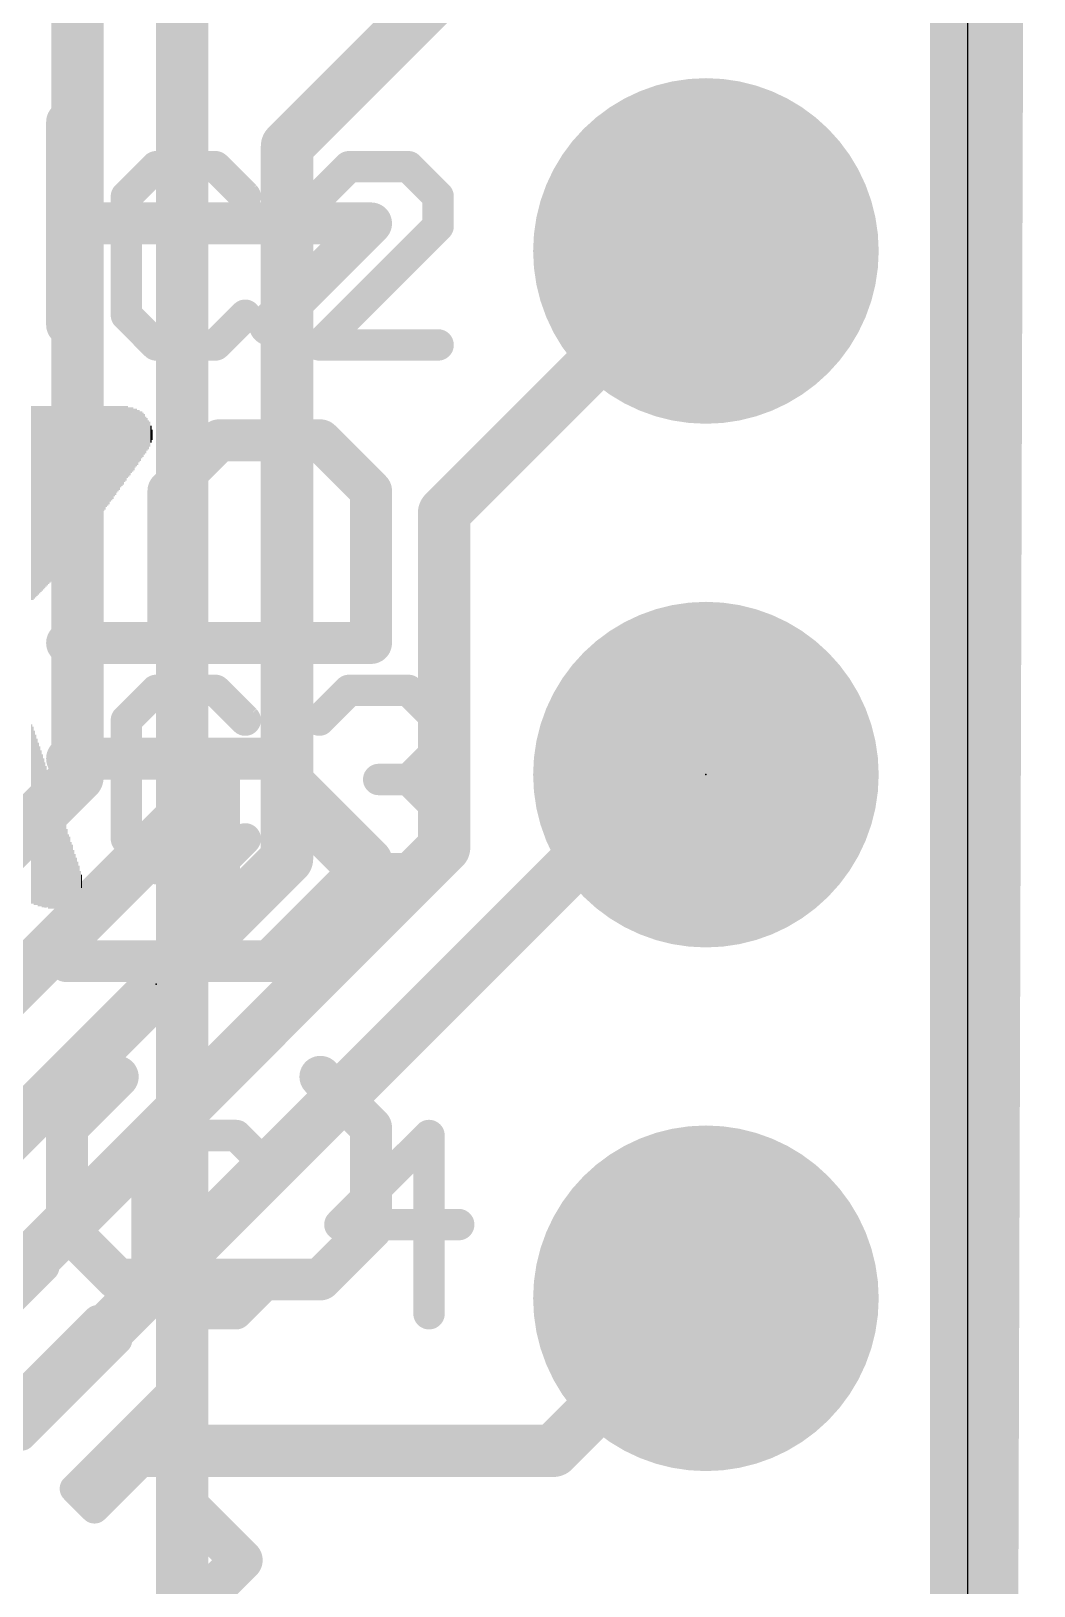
# Model space of a CAD drawing. Extents: x -0.3 to 18.1, y -0.3 to 42.1.
# Drawn here: x 13.24 to 18.1, y 17.02 to 24.56 of the extents above; entities that cross this region are included whole.
import ezdxf

# ---------------------------------------------------------------- set-up
doc = ezdxf.new("R2010")
doc.units = 0
for name, color, linetype in [('1', 12, 'CONTINUOUS'), ('16', 132, 'CONTINUOUS'), ('17', 110, 'CONTINUOUS'), ('20', 53, 'CONTINUOUS'), ('21', 40, 'CONTINUOUS'), ('22', 6, 'CONTINUOUS'), ('23', 40, 'CONTINUOUS')]:
    doc.layers.add(name, color=color, linetype=linetype)

# ---------------------------------------------------------------- blocks, each defined once
blk = doc.blocks.new('ROUNDP')
at = {"const_width": 0.5}
blk.add_lwpolyline([(0, -0.25, 1), (0, 0.25, 1), (0, -0.25)], format="xyb", dxfattribs=at)
blk = doc.blocks.new('RECT')
blk.add_solid([(-0.5, -0.5), (0.5, -0.5), (-0.5, 0.5), (0.5, 0.5)])
blk = doc.blocks.new('RECT128000X44800R50')
at = {"const_width": 0.07}
blk.add_lwpolyline([(0.365, -0.07), (0.365, 0.07, 0.4142), (0.33, 0.105), (-0.33, 0.105, 0.4142), (-0.365, 0.07), (-0.365, -0.07, 0.4142), (-0.33, -0.105), (0.33, -0.105, 0.4142)], format="xyb", close=True, dxfattribs=at)
blk.add_solid([(-0.3475, -0.0875), (0.3475, -0.0875), (-0.3475, 0.0875), (0.3475, 0.0875)])

msp = doc.modelspace()

# ---------------------------------------------------------------- linework, layer by layer
at = {"layer": '1'}
for points, const_width in [([(17.722, 41.969), (17.722, -0.127)], 0.25), ([(13.462, 20.9448), (13.462, 26.543)], 0.254), ([(13.97, 20.7457), (13.97, 26.035)], 0.254), ([(14.478, 24.003), (16.51, 26.035)], 0.254), ([(14.478, 20.5466), (14.478, 24.003)], 0.254), ([(15.24, 22.225), (16.51, 23.495)], 0.254), ([(15.24, 20.6014), (15.24, 22.225)], 0.254), ([(11.9603, 19.4431), (13.462, 20.9448)], 0.254), ([(13.3745, 18.0289), (16.3007, 20.955)], 0.254), ([(16.3007, 20.955), (16.51, 20.955)], 0.254), ([(12.3139, 19.0895), (13.97, 20.7457)], 0.254), ([(12.6674, 18.736), (14.478, 20.5466)], 0.254), ([(13.021, 18.3824), (15.24, 20.6014)], 0.254), ([(15.7703, 17.6753), (16.51, 18.415)], 0.254), ([(13.7281, 17.6753), (15.7703, 17.6753)], 0.254)]:
    msp.add_lwpolyline(points, dxfattribs=dict(at, const_width=const_width))
at = {"layer": '1', "const_width": 0.127}
for points in [[(14.5415, 24.003, 1), (14.4145, 24.003)], [(14.4331, 24.0479, 1), (14.5229, 23.9581)], [(16.5549, 23.4501, 1), (16.4651, 23.5399)], [(15.3035, 22.225, 1), (15.1765, 22.225)], [(15.1951, 22.2699, 1), (15.2849, 22.1801)], [(13.5069, 20.8999, 1), (13.4171, 20.9897)], [(16.3007, 21.0185, 1), (16.3007, 20.8915)], [(16.3456, 20.9101, 1), (16.2558, 20.9999)], [(16.51, 20.8915, 1), (16.51, 21.0185)], [(13.3985, 20.9448, 1), (13.5255, 20.9448)], [(14.0149, 20.7008, 1), (13.9251, 20.7906)], [(13.9065, 20.7457, 1), (14.0335, 20.7457)], [(14.5229, 20.5017, 1), (14.4331, 20.5915)], [(15.1765, 20.6014, 1), (15.3035, 20.6014)], [(15.2849, 20.5565, 1), (15.1951, 20.6463)], [(14.4145, 20.5466, 1), (14.5415, 20.5466)], [(16.5549, 18.3701, 1), (16.4651, 18.4599)], [(13.3296, 18.0738, 1), (13.4194, 17.984)], [(13.7281, 17.7388, 1), (13.7281, 17.6118)], [(15.7703, 17.6118, 1), (15.7703, 17.7388)], [(15.7254, 17.7202, 1), (15.8152, 17.6304)]]:
    msp.add_lwpolyline(points, format="xyb", dxfattribs=at)
at = {"layer": '16'}
for points, const_width in [([(17.976, 41.969), (17.849, -0.127)], 0.25), ([(13.97, 7.493), (13.97, 28.575)], 0.254)]:
    msp.add_lwpolyline(points, dxfattribs=dict(at, const_width=const_width))
at = {"layer": '20'}
msp.add_line((17.78, 2.54), (17.78, 39.37), dxfattribs=at)
at = {"layer": '21'}
for points, const_width in [([(13.8432, 23.9035), (13.6992, 23.7595)], 0.1524), ([(14.1313, 23.9035), (13.8432, 23.9035)], 0.1524), ([(14.2754, 23.7595), (14.1313, 23.9035)], 0.1524), ([(14.7787, 23.9035), (14.6347, 23.7595)], 0.1524), ([(15.0669, 23.9035), (14.7787, 23.9035)], 0.1524), ([(15.2109, 23.7595), (15.0669, 23.9035)], 0.1524), ([(13.6992, 23.7595), (13.6992, 23.1833)], 0.1524), ([(15.2109, 23.6154), (15.2109, 23.7595)], 0.1524), ([(14.6347, 23.0392), (15.2109, 23.6154)], 0.1524), ([(13.6992, 23.1833), (13.8432, 23.0392)], 0.1524), ([(14.1313, 23.0392), (14.2754, 23.1833)], 0.1524), ([(13.8432, 23.0392), (14.1313, 23.0392)], 0.1524), ([(15.2109, 23.0392), (14.6347, 23.0392)], 0.1524), ([(13.8432, 21.3635), (13.6992, 21.2195)], 0.1524), ([(14.1313, 21.3635), (13.8432, 21.3635)], 0.1524), ([(14.2754, 21.2195), (14.1313, 21.3635)], 0.1524), ([(14.6347, 21.2195), (14.7787, 21.3635)], 0.1524), ([(14.7787, 21.3635), (15.0669, 21.3635)], 0.1524), ([(15.0669, 21.3635), (15.2109, 21.2195)], 0.1524), ([(13.6992, 21.2195), (13.6992, 20.6433)], 0.1524), ([(15.2109, 21.2195), (15.2109, 21.0754)], 0.1524), ([(15.2109, 21.0754), (15.0669, 20.9314)], 0.1524), ([(15.0669, 20.9314), (14.9228, 20.9314)], 0.1524), ([(15.0669, 20.9314), (15.2109, 20.7873)], 0.1524), ([(15.2109, 20.7873), (15.2109, 20.6433)], 0.1524), ([(13.6992, 20.6433), (13.8432, 20.4992)], 0.1524), ([(14.1313, 20.4992), (14.2754, 20.6433)], 0.1524), ([(14.7787, 20.4992), (14.6347, 20.6433)], 0.1524), ([(15.2109, 20.6433), (15.0669, 20.4992)], 0.1524), ([(13.8432, 20.4992), (14.1313, 20.4992)], 0.1524), ([(15.0669, 20.4992), (14.7787, 20.4992)], 0.1524), ([(13.9432, 19.2045), (13.7992, 19.0605)], 0.1524), ([(14.2313, 19.2045), (13.9432, 19.2045)], 0.1524), ([(14.3754, 19.0605), (14.2313, 19.2045)], 0.1524), ([(15.1669, 19.2045), (14.7347, 18.7724)], 0.1524), ([(15.1669, 18.3402), (15.1669, 19.2045)], 0.1524), ([(13.7992, 19.0605), (13.7992, 18.4843)], 0.1524), ([(14.7347, 18.7724), (15.3109, 18.7724)], 0.1524), ([(13.7992, 18.4843), (13.9432, 18.3402)], 0.1524), ([(14.2313, 18.3402), (14.3754, 18.4843)], 0.1524), ([(13.9432, 18.3402), (14.2313, 18.3402)], 0.1524), ([(14.2584, 17.145), (14.0109, 17.3925)], 0.2032), ([(14.0109, 16.8975), (14.2584, 17.145)], 0.2032)]:
    msp.add_lwpolyline(points, dxfattribs=dict(at, const_width=const_width))
for points, const_width in [([(13.8432, 23.9416, 1), (13.8432, 23.8654)], 0.0762), ([(13.8702, 23.8766, 1), (13.8163, 23.9305)], 0.0762), ([(14.1583, 23.9305, 1), (14.1044, 23.8766)], 0.0762), ([(14.1313, 23.8654, 1), (14.1313, 23.9416)], 0.0762), ([(14.7787, 23.9416, 1), (14.7787, 23.8654)], 0.0762), ([(14.8057, 23.8766, 1), (14.7518, 23.9305)], 0.0762), ([(15.0938, 23.9305, 1), (15.0399, 23.8766)], 0.0762), ([(15.0669, 23.8654, 1), (15.0669, 23.9416)], 0.0762), ([(13.7373, 23.7595, 1), (13.6611, 23.7595)], 0.0762), ([(15.249, 23.7595, 1), (15.1728, 23.7595)], 0.0762), ([(13.6722, 23.7864, 1), (13.7261, 23.7325)], 0.0762), ([(14.2484, 23.7325, 1), (14.3023, 23.7864)], 0.0762), ([(14.6077, 23.7864, 1), (14.6616, 23.7325)], 0.0762), ([(15.184, 23.7325, 1), (15.2378, 23.7864)], 0.0762), ([(15.2378, 23.5885, 1), (15.184, 23.6424)], 0.0762), ([(15.1728, 23.6154, 1), (15.249, 23.6154)], 0.0762), ([(13.7261, 23.2102, 1), (13.6722, 23.1563)], 0.0762), ([(14.3023, 23.1563, 1), (14.2484, 23.2102)], 0.0762), ([(13.6611, 23.1833, 1), (13.7373, 23.1833)], 0.0762), ([(13.8432, 23.0773, 1), (13.8432, 23.0011)], 0.0762), ([(13.8163, 23.0123, 1), (13.8702, 23.0661)], 0.0762), ([(14.1044, 23.0661, 1), (14.1583, 23.0123)], 0.0762), ([(14.1313, 23.0011, 1), (14.1313, 23.0773)], 0.0762), ([(14.6347, 23.0773, 1), (14.6347, 23.0011)], 0.0762), ([(14.6077, 23.0661, 1), (14.6616, 23.0123)], 0.0762), ([(15.2109, 23.0011, 1), (15.2109, 23.0773)], 0.0762), ([(13.8432, 21.4016, 1), (13.8432, 21.3254)], 0.0762), ([(13.8702, 21.3366, 1), (13.8163, 21.3905)], 0.0762), ([(14.1583, 21.3905, 1), (14.1044, 21.3366)], 0.0762), ([(14.1313, 21.3254, 1), (14.1313, 21.4016)], 0.0762), ([(14.7787, 21.4016, 1), (14.7787, 21.3254)], 0.0762), ([(14.8057, 21.3366, 1), (14.7518, 21.3905)], 0.0762), ([(15.0938, 21.3905, 1), (15.0399, 21.3366)], 0.0762), ([(15.0669, 21.3254, 1), (15.0669, 21.4016)], 0.0762), ([(13.6722, 21.2464, 1), (13.7261, 21.1925)], 0.0762), ([(13.7373, 21.2195, 1), (13.6611, 21.2195)], 0.0762), ([(14.2484, 21.1925, 1), (14.3023, 21.2464)], 0.0762), ([(14.6077, 21.2464, 1), (14.6616, 21.1925)], 0.0762), ([(15.249, 21.2195, 1), (15.1728, 21.2195)], 0.0762), ([(15.184, 21.1925, 1), (15.2378, 21.2464)], 0.0762), ([(15.2378, 21.0485, 1), (15.184, 21.1024)], 0.0762), ([(15.1728, 21.0754, 1), (15.249, 21.0754)], 0.0762), ([(14.9228, 20.9695, 1), (14.9228, 20.8933)], 0.0762), ([(15.0938, 20.9583, 1), (15.0399, 20.9044)], 0.0762), ([(15.0399, 20.9583, 1), (15.0938, 20.9044)], 0.0762), ([(15.0669, 20.8933, 1), (15.0669, 20.9695)], 0.0762), ([(15.249, 20.7873, 1), (15.1728, 20.7873)], 0.0762), ([(15.184, 20.7604, 1), (15.2378, 20.8143)], 0.0762), ([(13.7261, 20.6702, 1), (13.6722, 20.6163)], 0.0762), ([(13.6611, 20.6433, 1), (13.7373, 20.6433)], 0.0762), ([(14.3023, 20.6163, 1), (14.2484, 20.6702)], 0.0762), ([(14.6616, 20.6702, 1), (14.6077, 20.6163)], 0.0762), ([(15.1728, 20.6433, 1), (15.249, 20.6433)], 0.0762), ([(15.2378, 20.6163, 1), (15.184, 20.6702)], 0.0762), ([(13.8432, 20.5373, 1), (13.8432, 20.4611)], 0.0762), ([(13.8163, 20.4723, 1), (13.8702, 20.5261)], 0.0762), ([(14.1044, 20.5261, 1), (14.1583, 20.4723)], 0.0762), ([(14.1313, 20.4611, 1), (14.1313, 20.5373)], 0.0762), ([(14.7787, 20.5373, 1), (14.7787, 20.4611)], 0.0762), ([(14.7518, 20.4723, 1), (14.8057, 20.5261)], 0.0762), ([(15.0399, 20.5261, 1), (15.0938, 20.4723)], 0.0762), ([(15.0669, 20.4611, 1), (15.0669, 20.5373)], 0.0762), ([(13.9432, 19.2426, 1), (13.9432, 19.1664)], 0.0762), ([(13.9702, 19.1776, 1), (13.9163, 19.2315)], 0.0762), ([(14.2583, 19.2315, 1), (14.2044, 19.1776)], 0.0762), ([(14.2313, 19.1664, 1), (14.2313, 19.2426)], 0.0762), ([(15.205, 19.2045, 1), (15.1288, 19.2045)], 0.0762), ([(15.1938, 19.1776, 1), (15.1399, 19.2315)], 0.0762), ([(13.7722, 19.0874, 1), (13.8261, 19.0335)], 0.0762), ([(13.8373, 19.0605, 1), (13.7611, 19.0605)], 0.0762), ([(14.3484, 19.0335, 1), (14.4023, 19.0874)], 0.0762), ([(14.7077, 18.7993, 1), (14.7616, 18.7454)], 0.0762), ([(14.7347, 18.8105, 1), (14.7347, 18.7343)], 0.0762), ([(15.3109, 18.7343, 1), (15.3109, 18.8105)], 0.0762), ([(13.8261, 18.5112, 1), (13.7722, 18.4573)], 0.0762), ([(14.4023, 18.4573, 1), (14.3484, 18.5112)], 0.0762), ([(13.7611, 18.4843, 1), (13.8373, 18.4843)], 0.0762), ([(13.9432, 18.3783, 1), (13.9432, 18.3021)], 0.0762), ([(13.9163, 18.3133, 1), (13.9702, 18.3671)], 0.0762), ([(14.2044, 18.3671, 1), (14.2583, 18.3133)], 0.0762), ([(14.2313, 18.3021, 1), (14.2313, 18.3783)], 0.0762), ([(15.1288, 18.3402, 1), (15.205, 18.3402)], 0.0762), ([(14.0469, 17.4284, 1), (13.975, 17.3566)], 0.1016), ([(14.2943, 17.1091, 1), (14.2225, 17.1809)], 0.1016), ([(14.2225, 17.1091, 1), (14.2943, 17.1809)], 0.1016)]:
    msp.add_lwpolyline(points, format="xyb", dxfattribs=dict(at, const_width=const_width))
at = {"layer": '22', "const_width": 0.2032}
for points in [[(13.4112, 23.1372), (13.4112, 24.1201)], [(14.8857, 23.6287), (13.4112, 23.6287)], [(14.3942, 23.1372), (14.8857, 23.6287)], [(14.1484, 22.5765), (13.9027, 22.3308)], [(14.6399, 22.5765), (14.1484, 22.5765)], [(14.8857, 22.3308), (14.6399, 22.5765)], [(13.9027, 22.3308), (13.9027, 21.5936)], [(14.8857, 21.5936), (14.8857, 22.3308)], [(13.4112, 21.5936), (14.8857, 21.5936)], [(14.3942, 21.0329), (13.4112, 21.0329)], [(14.1484, 20.05), (14.1484, 21.0329)], [(14.8857, 20.5414), (14.3942, 21.0329)], [(14.3942, 20.05), (14.8857, 20.5414)], [(13.4112, 20.05), (14.3942, 20.05)], [(13.4112, 19.2436), (13.6569, 19.4893)], [(14.6399, 19.4893), (14.8857, 19.2436)], [(13.4112, 18.7521), (13.4112, 19.2436)], [(14.8857, 19.2436), (14.8857, 18.7521)], [(13.6569, 18.5064), (13.4112, 18.7521)], [(14.8857, 18.7521), (14.6399, 18.5064)], [(14.6399, 18.5064), (13.6569, 18.5064)]]:
    msp.add_lwpolyline(points, dxfattribs=at)
at = {"layer": '22', "const_width": 0.1016}
for points in [[(13.462, 24.1201, 1), (13.3604, 24.1201)], [(13.4112, 23.6795, 1), (13.4112, 23.5779)], [(14.9216, 23.5927, 1), (14.8497, 23.6646)], [(14.8857, 23.5779, 1), (14.8857, 23.6795)], [(13.3604, 23.1372, 1), (13.462, 23.1372)], [(14.3583, 23.1731, 1), (14.4301, 23.1012)], [(14.1484, 22.6273, 1), (14.1484, 22.5257)], [(14.1843, 22.5406, 1), (14.1125, 22.6125)], [(14.6758, 22.6125, 1), (14.604, 22.5406)], [(14.6399, 22.5257, 1), (14.6399, 22.6273)], [(13.9535, 22.3308, 1), (13.8519, 22.3308)], [(13.8668, 22.3667, 1), (13.9386, 22.2949)], [(14.9365, 22.3308, 1), (14.8349, 22.3308)], [(14.8497, 22.2949, 1), (14.9216, 22.3667)], [(13.4112, 21.6444, 1), (13.4112, 21.5428)], [(13.8519, 21.5936, 1), (13.9535, 21.5936)], [(14.8349, 21.5936, 1), (14.9365, 21.5936)], [(14.8857, 21.5428, 1), (14.8857, 21.6444)], [(13.4112, 21.0837, 1), (13.4112, 20.9821)], [(14.1992, 21.0329, 1), (14.0976, 21.0329)], [(14.4301, 21.0688, 1), (14.3583, 20.997)], [(14.3942, 20.9821, 1), (14.3942, 21.0837)], [(14.9216, 20.5055, 1), (14.8497, 20.5774)], [(14.8497, 20.5055, 1), (14.9216, 20.5774)], [(13.4112, 20.1008, 1), (13.4112, 19.9992)], [(14.3583, 20.0859, 1), (14.4301, 20.014)], [(14.3942, 19.9992, 1), (14.3942, 20.1008)], [(14.0976, 20.05, 1), (14.1992, 20.05)], [(13.6929, 19.4534, 1), (13.621, 19.5252)], [(14.6758, 19.5252, 1), (14.604, 19.4534)], [(13.462, 19.2436, 1), (13.3604, 19.2436)], [(13.3753, 19.2795, 1), (13.4471, 19.2077)], [(14.9365, 19.2436, 1), (14.8349, 19.2436)], [(14.8497, 19.2077, 1), (14.9216, 19.2795)], [(14.9216, 18.7162, 1), (14.8497, 18.788)], [(13.4471, 18.788, 1), (13.3753, 18.7162)], [(13.3604, 18.7521, 1), (13.462, 18.7521)], [(14.8349, 18.7521, 1), (14.9365, 18.7521)], [(13.6569, 18.5572, 1), (13.6569, 18.4556)], [(13.621, 18.4704, 1), (13.6929, 18.5423)], [(14.604, 18.5423, 1), (14.6758, 18.4704)], [(14.6399, 18.4556, 1), (14.6399, 18.5572)]]:
    msp.add_lwpolyline(points, format="xyb", dxfattribs=at)
at = {"layer": '23'}
for p in [(16.51, 20.955), (13.843, 19.939)]:
    msp.add_point(p, dxfattribs=at)

# ---------------------------------------------------------------- block references
at = {"layer": '1', "rotation": 225}
for p in [(13.021, 18.3824), (13.3745, 18.0289), (13.7281, 17.6753)]:
    msp.add_blockref('RECT128000X44800R50', p, dxfattribs=at)
at = {"layer": '17', "xscale": 1.6764, "yscale": 1.6764}
for p in [(16.51, 23.495), (16.51, 23.495), (16.51, 20.955), (16.51, 20.955), (16.51, 18.415), (16.51, 18.415)]:
    msp.add_blockref('ROUNDP', p, dxfattribs=at)
at = {"layer": '21', "rotation": 90}
for p, xscale, yscale in [((13.2398, 22.2726), 0.9398, 0.0063), ((13.2461, 22.2726), 0.9398, 0.0064), ((13.2525, 22.2758), 0.9334, 0.0063), ((13.2588, 22.279), 0.9271, 0.0064), ((13.2652, 22.2822), 0.9207, 0.0063), ((13.2715, 22.2853), 0.9144, 0.0064), ((13.2779, 22.2885), 0.908, 0.0063), ((13.2842, 22.2917), 0.9017, 0.0064), ((13.2906, 22.2949), 0.8953, 0.0063), ((13.2969, 22.298), 0.889, 0.0064), ((13.3033, 22.3012), 0.8826, 0.0063), ((13.3096, 22.3043), 0.8763, 0.0064), ((13.316, 22.3076), 0.8699, 0.0063), ((13.3223, 22.3107), 0.8636, 0.0064), ((13.3287, 22.3139), 0.8572, 0.0063), ((13.335, 22.3171), 0.8509, 0.0064), ((13.3414, 22.3203), 0.8445, 0.0063), ((13.3477, 22.3266), 0.8318, 0.0064), ((13.3541, 22.3298), 0.8255, 0.0063), ((13.3604, 22.333), 0.8191, 0.0064), ((13.3668, 22.3361), 0.8128, 0.0063), ((13.3731, 22.3424), 0.8001, 0.0064), ((13.3795, 22.3457), 0.7937, 0.0063), ((13.3858, 22.3488), 0.7874, 0.0064), ((13.3922, 22.3552), 0.7747, 0.0063), ((13.3985, 22.3584), 0.7683, 0.0064), ((13.4049, 22.3615), 0.762, 0.0063), ((13.4112, 22.3679), 0.7493, 0.0064), ((13.4176, 22.3711), 0.7429, 0.0063), ((13.4239, 22.3742), 0.7366, 0.0064), ((13.4303, 22.3805), 0.7239, 0.0063), ((13.4366, 22.3838), 0.7175, 0.0064), ((13.443, 22.3901), 0.7048, 0.0063), ((13.4493, 22.3933), 0.6985, 0.0064), ((13.4557, 22.3965), 0.6921, 0.0063), ((13.462, 22.4028), 0.6794, 0.0064), ((13.4684, 22.406), 0.6731, 0.0063), ((13.4747, 22.4092), 0.6667, 0.0064), ((13.4811, 22.4155), 0.654, 0.0063), ((13.4874, 22.4186), 0.6477, 0.0064), ((13.4938, 22.4219), 0.6413, 0.0063), ((13.5001, 22.4282), 0.6286, 0.0064), ((13.5065, 22.4314), 0.6223, 0.0063), ((13.5128, 22.4377), 0.6096, 0.0064), ((13.5191, 22.4409), 0.6032, 0.0063), ((13.5255, 22.4441), 0.5969, 0.0064), ((13.5319, 22.4504), 0.5842, 0.0063), ((13.5382, 22.4536), 0.5778, 0.0064), ((13.5446, 22.4567), 0.5715, 0.0063), ((13.5509, 22.4631), 0.5588, 0.0064), ((13.5572, 22.4663), 0.5524, 0.0063), ((13.5636, 22.4695), 0.5461, 0.0064), ((13.57, 22.4758), 0.5334, 0.0063), ((13.5763, 22.479), 0.527, 0.0064), ((13.5827, 22.4854), 0.5143, 0.0063), ((13.589, 22.4885), 0.508, 0.0064), ((13.5953, 22.4917), 0.5016, 0.0063), ((13.6017, 22.4981), 0.4889, 0.0064), ((13.6081, 22.5012), 0.4826, 0.0063), ((13.6144, 22.5044), 0.4762, 0.0064), ((13.6208, 22.5108), 0.4635, 0.0063), ((13.6271, 22.5139), 0.4572, 0.0064), ((13.6334, 22.5171), 0.4508, 0.0063), ((13.6398, 22.5235), 0.4381, 0.0064), ((13.6462, 22.5266), 0.4318, 0.0063), ((13.6525, 22.5329), 0.4191, 0.0064), ((13.6589, 22.5362), 0.4127, 0.0063), ((13.6652, 22.5393), 0.4064, 0.0064), ((13.6715, 22.5457), 0.3937, 0.0063), ((13.6779, 22.5489), 0.3873, 0.0064), ((13.6843, 22.552), 0.381, 0.0063), ((13.6906, 22.5584), 0.3683, 0.0064), ((13.697, 22.5616), 0.3619, 0.0063), ((13.7033, 22.5679), 0.3492, 0.0064), ((13.7096, 22.5679), 0.3366, 0.0063), ((13.716, 22.5711), 0.3302, 0.0064), ((13.7224, 22.5775), 0.3175, 0.0063), ((13.7287, 22.5806), 0.3112, 0.0064), ((13.7351, 22.5806), 0.2984, 0.0063), ((13.7414, 22.587), 0.2857, 0.0064), ((13.7477, 22.5901), 0.2794, 0.0063), ((13.7541, 22.5902), 0.2667, 0.0064), ((13.7605, 22.5965), 0.254, 0.0063), ((13.7668, 22.5965), 0.2413, 0.0064), ((13.7732, 22.6028), 0.2286, 0.0063), ((13.7795, 22.6029), 0.2159, 0.0064), ((13.7858, 22.606), 0.1968, 0.0063), ((13.7922, 22.6028), 0.1778, 0.0064), ((13.7986, 22.606), 0.1588, 0.0063), ((13.8049, 22.6029), 0.1397, 0.0064), ((13.8113, 22.606), 0.1206, 0.0063), ((13.8176, 22.606), 0.0826, 0.0064), ((13.8239, 22.6028), 0.0508, 0.0063), ((13.2398, 20.7645), 0.87, 0.0063), ((13.2461, 20.7582), 0.8573, 0.0064), ((13.2525, 20.7455), 0.8445, 0.0063), ((13.2588, 20.736), 0.8255, 0.0064), ((13.2652, 20.7264), 0.8064, 0.0063), ((13.2715, 20.7137), 0.7938, 0.0064), ((13.2779, 20.7042), 0.7747, 0.0063), ((13.2842, 20.6946), 0.7557, 0.0064), ((13.2906, 20.682), 0.7429, 0.0063), ((13.2969, 20.6725), 0.7239, 0.0064), ((13.3033, 20.6629), 0.7048, 0.0063), ((13.3096, 20.6534), 0.6858, 0.0064), ((13.316, 20.6439), 0.6667, 0.0063), ((13.3223, 20.6312), 0.6541, 0.0064), ((13.3287, 20.6216), 0.635, 0.0063), ((13.335, 20.6121), 0.616, 0.0064), ((13.3414, 20.6026), 0.5969, 0.0063), ((13.3477, 20.5931), 0.5779, 0.0064), ((13.3541, 20.5835), 0.5588, 0.0063), ((13.3604, 20.5708), 0.5334, 0.0064), ((13.3668, 20.5645), 0.5207, 0.0063), ((13.3731, 20.5518), 0.4953, 0.0064), ((13.3795, 20.5454), 0.4826, 0.0063), ((13.3858, 20.5359), 0.4636, 0.0064), ((13.3922, 20.5296), 0.4381, 0.0063), ((13.3985, 20.5169), 0.4127, 0.0064), ((13.4049, 20.5137), 0.3937, 0.0063), ((13.4112, 20.5041), 0.3747, 0.0064), ((13.4176, 20.4947), 0.3429, 0.0063), ((13.4239, 20.4883), 0.3302, 0.0064), ((13.4303, 20.4788), 0.2985, 0.0063), ((13.4366, 20.4756), 0.2794, 0.0064), ((13.443, 20.4661), 0.2477, 0.0063), ((13.4493, 20.4597), 0.2222, 0.0064), ((13.4557, 20.4534), 0.1969, 0.0063), ((13.462, 20.4502), 0.1651, 0.0064), ((13.4684, 20.4439), 0.1397, 0.0063), ((13.4747, 20.4375), 0.1016, 0.0064), ((13.4811, 20.4375), 0.0635, 0.0063)]:
    msp.add_blockref('RECT', p, dxfattribs=dict(at, xscale=xscale, yscale=yscale))

doc.saveas('drawing.dxf')
